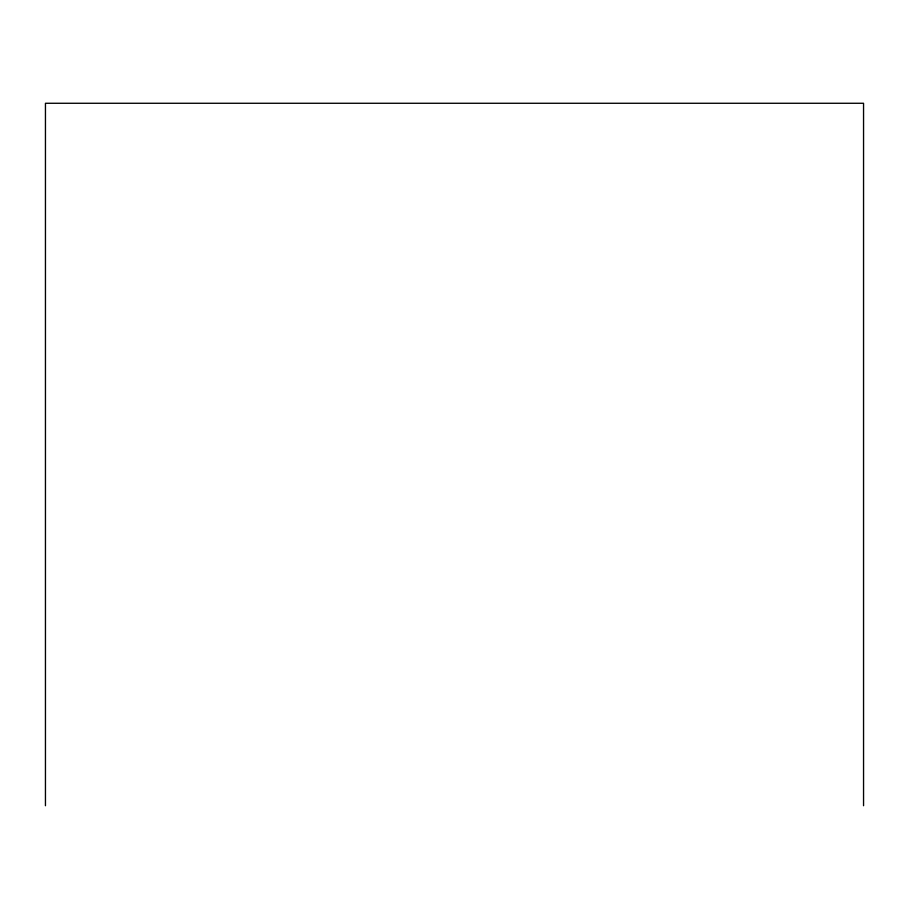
<?xml version="1.0" encoding="UTF-8"?>
<svg xmlns="http://www.w3.org/2000/svg" width="909" height="909" viewBox="0 0 909 909"><rect width="100%" height="100%" fill="white"/><g stroke="black" fill="none" stroke-linecap="round" stroke-linejoin="round"><path stroke-width="1.36" d="M863.55 805.726L863.55 103.274L45.45 103.274L45.45 805.726"/></g></svg>
